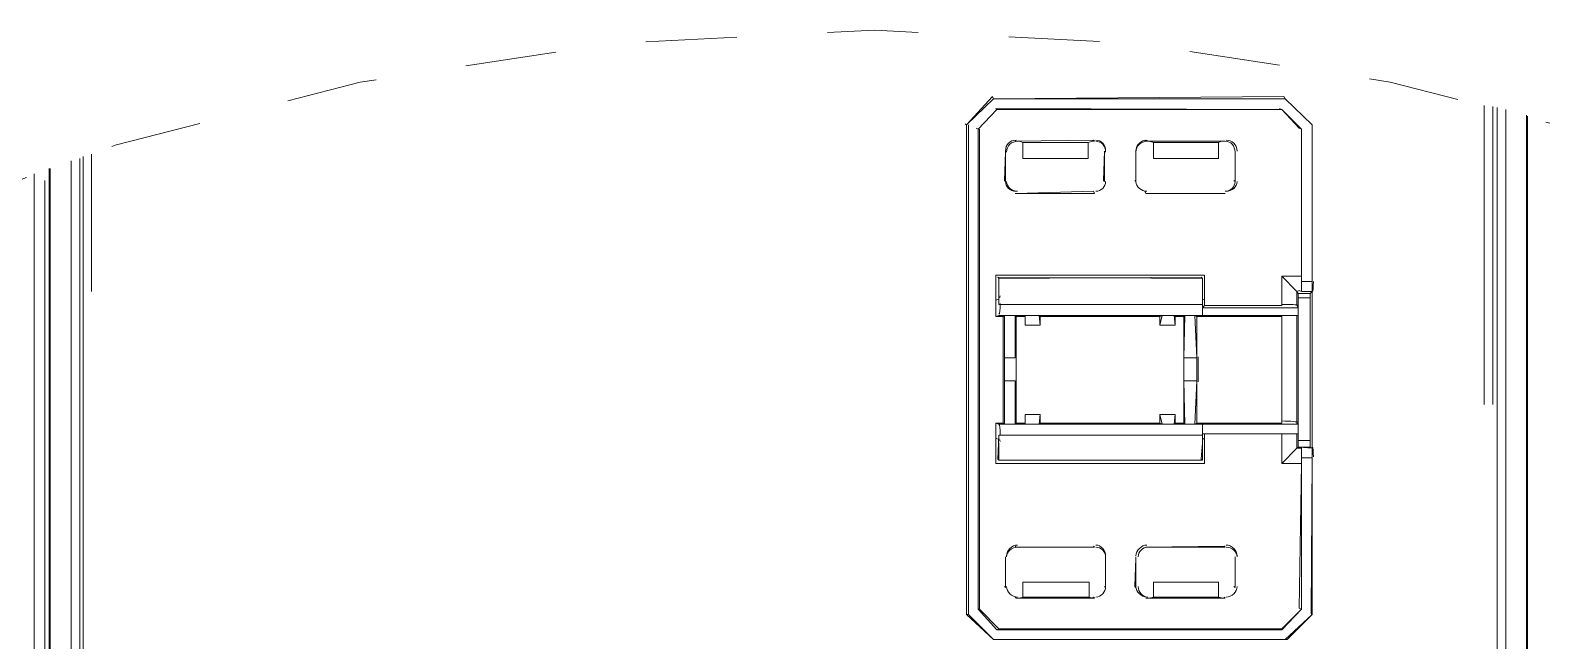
# Model space of a CAD drawing. Header units: metres. Extents: x 2999 to 3164, y 1641 to 1678.
# Drawn here: x 3005.558 to 3007.221, y 1648.356 to 1649.028 of the extents above; entities that cross this region are included whole.
import ezdxf

# ---------------------------------------------------------------- set-up
doc = ezdxf.new("R2010")
doc.units = ezdxf.units.M
doc.linetypes.add('CONTORNO_QUADRO_T', pattern=[0.35, 0.2, -0.15])

msp = doc.modelspace()

# ---------------------------------------------------------------- linework, layer by layer
at = {"color": 7, "linetype": 'Continuous', "lineweight": 13, "true_color": 0x000007}
for points in [[(3006.5879, 1648.9239), (3006.6178, 1648.9526), (3006.6166, 1648.955), (3006.5879, 1648.9239), (3006.5867, 1648.9251)], [(3006.9351, 1648.9407), (3006.9566, 1648.9191), (3006.9542, 1648.9203), (3006.9351, 1648.9407), (3006.9327, 1648.9419)], [(3006.5879, 1648.9239), (3006.5879, 1648.3851), (3006.5902, 1648.3851), (3006.5902, 1648.9239)], [(3006.601, 1648.9191), (3006.5986, 1648.9203), (3006.5986, 1648.9203)], [(3006.601, 1648.3911), (3006.601, 1648.9191), (3006.601, 1648.9191)], [(3006.6022, 1648.9191), (3006.6022, 1648.3911), (3006.6022, 1648.3911)], [(3006.9566, 1648.7575), (3006.9566, 1648.9191), (3006.9566, 1648.7515)], [(3006.9686, 1648.9239), (3006.9674, 1648.9251), (3006.9674, 1648.9251)], [(3006.9686, 1648.7515), (3006.9686, 1648.9239), (3006.9686, 1648.3851), (3006.9674, 1648.3863), (3006.9686, 1648.5575)], [(3006.7219, 1648.9047), (3006.7219, 1648.8868), (3006.6501, 1648.8868), (3006.6501, 1648.9047)], [(3006.8656, 1648.9047), (3006.8656, 1648.8868), (3006.7938, 1648.8868), (3006.7938, 1648.9047)], [(3006.7746, 1648.8952), (3006.7746, 1648.8616), (3006.7746, 1648.8616)], [(3006.7746, 1648.8616), (3006.7746, 1648.894), (3006.7746, 1648.8952)], [(3006.8836, 1648.894), (3006.8836, 1648.8616), (3006.8824, 1648.8628)], [(3006.8836, 1648.8952), (3006.8836, 1648.894), (3006.8836, 1648.894)], [(3006.8836, 1648.8616), (3006.8836, 1648.8952), (3006.8836, 1648.8952)], [(3006.6417, 1648.8485), (3006.7291, 1648.8485), (3006.7279, 1648.8509), (3006.6429, 1648.8485)], [(3006.7746, 1648.8616), (3006.7734, 1648.8628), (3006.7734, 1648.8628)], [(3006.7854, 1648.8485), (3006.7842, 1648.8509), (3006.7842, 1648.8509)], [(3006.6429, 1648.8485), (3006.6417, 1648.8485), (3006.6417, 1648.8485)], [(3006.7854, 1648.8485), (3006.8728, 1648.8485), (3006.8728, 1648.8485)], [(3006.8728, 1648.8485), (3006.8716, 1648.8485), (3006.7854, 1648.8485)], [(3006.6202, 1648.7311), (3006.6202, 1648.7587), (3006.8501, 1648.7587)], [(3006.8477, 1648.7551), (3006.8465, 1648.7563), (3006.6238, 1648.7551)], [(3006.6238, 1648.7551), (3006.6238, 1648.7359), (3006.6238, 1648.7359)], [(3006.8477, 1648.7359), (3006.8477, 1648.7551), (3006.8477, 1648.7551)], [(3006.8501, 1648.7587), (3006.8501, 1648.7311), (3006.8501, 1648.7311)], [(3006.9351, 1648.7251), (3006.9351, 1648.7575), (3006.9518, 1648.7407)], [(3006.9351, 1648.7575), (3006.9566, 1648.7575), (3006.9566, 1648.7575)], [(3006.9566, 1648.7515), (3006.9686, 1648.7515), (3006.9686, 1648.7515)], [(3006.9686, 1648.7407), (3006.9566, 1648.7407), (3006.9542, 1648.7419), (3006.9518, 1648.7407)], [(3006.953, 1648.7383), (3006.9662, 1648.7383), (3006.9662, 1648.7335), (3006.953, 1648.7335), (3006.953, 1648.7383), (3006.9518, 1648.7407), (3006.9518, 1648.7251), (3006.953, 1648.7228), (3006.953, 1648.7144), (3006.9518, 1648.7144), (3006.9518, 1648.5958), (3006.953, 1648.5946), (3006.953, 1648.5839)], [(3006.9518, 1648.5839), (3006.9518, 1648.5683), (3006.953, 1648.5695), (3006.953, 1648.5767), (3006.953, 1648.7335)], [(3006.953, 1648.5767), (3006.9662, 1648.5767), (3006.9662, 1648.7335)], [(3006.9686, 1648.7407), (3006.9662, 1648.7383), (3006.9662, 1648.7383)], [(3006.6238, 1648.7323), (3006.6202, 1648.7311), (3006.6202, 1648.7132), (3006.6238, 1648.7144)], [(3006.8477, 1648.7323), (3006.8501, 1648.7311), (3006.8501, 1648.7251), (3006.8477, 1648.7228)], [(3006.8477, 1648.7228), (3006.8477, 1648.7144), (3006.8477, 1648.7144)], [(3006.8477, 1648.7228), (3006.953, 1648.7228), (3006.953, 1648.7228)], [(3006.9351, 1648.7251), (3006.8501, 1648.7251), (3006.8501, 1648.7251)], [(3006.6298, 1648.7144), (3006.6286, 1648.7132), (3006.6202, 1648.7132)], [(3006.6238, 1648.7144), (3006.6298, 1648.7144), (3006.6417, 1648.7144), (3006.6525, 1648.7144), (3006.6681, 1648.7144), (3006.8034, 1648.7144), (3006.8165, 1648.7144), (3006.8285, 1648.7144), (3006.8393, 1648.7144), (3006.8477, 1648.7144)], [(3006.6286, 1648.7132), (3006.6286, 1648.5958), (3006.6298, 1648.5946), (3006.6298, 1648.6425)], [(3006.6298, 1648.7144), (3006.6298, 1648.6677), (3006.6298, 1648.6677)], [(3006.6417, 1648.7144), (3006.6417, 1648.6677), (3006.6298, 1648.6677)], [(3006.6525, 1648.7144), (3006.6525, 1648.7132), (3006.6429, 1648.7132), (3006.6417, 1648.7144)], [(3006.6429, 1648.5958), (3006.6429, 1648.7132), (3006.6429, 1648.7132)], [(3006.6525, 1648.7144), (3006.6525, 1648.7036), (3006.6693, 1648.7036), (3006.6681, 1648.7144)], [(3006.6525, 1648.7036), (3006.6525, 1648.7132), (3006.6525, 1648.7132)], [(3006.6681, 1648.7144), (3006.6693, 1648.7132), (3006.801, 1648.7132), (3006.8034, 1648.7144)], [(3006.6693, 1648.7132), (3006.6693, 1648.7036), (3006.6693, 1648.7036)], [(3006.8034, 1648.7144), (3006.801, 1648.7036), (3006.8177, 1648.7036)], [(3006.801, 1648.7036), (3006.801, 1648.7132), (3006.801, 1648.7132)], [(3006.8285, 1648.7144), (3006.8273, 1648.7132), (3006.8177, 1648.7132)], [(3006.8285, 1648.7144), (3006.8273, 1648.6677), (3006.8417, 1648.6677), (3006.8393, 1648.7144)], [(3006.8273, 1648.5958), (3006.8273, 1648.7132), (3006.8273, 1648.7132)], [(3006.9351, 1648.7132), (3006.8417, 1648.7132), (3006.8393, 1648.7144)], [(3006.8417, 1648.7132), (3006.8417, 1648.5958), (3006.8417, 1648.5958)], [(3006.8477, 1648.7144), (3006.953, 1648.7144), (3006.953, 1648.7144)], [(3006.9351, 1648.5958), (3006.9351, 1648.7132), (3006.9351, 1648.7132)], [(3006.6298, 1648.6425), (3006.6417, 1648.6425), (3006.6417, 1648.5946)], [(3006.8393, 1648.5946), (3006.8417, 1648.6425), (3006.8273, 1648.6425), (3006.8285, 1648.5946)], [(3006.6525, 1648.5946), (3006.6525, 1648.6054), (3006.6693, 1648.6054), (3006.6681, 1648.5946)], [(3006.6525, 1648.5958), (3006.6525, 1648.6054), (3006.6525, 1648.6054)], [(3006.6693, 1648.6054), (3006.6693, 1648.5958), (3006.6693, 1648.5958)], [(3006.8034, 1648.5946), (3006.801, 1648.6054), (3006.8177, 1648.6054), (3006.8165, 1648.5946)], [(3006.801, 1648.5958), (3006.801, 1648.6054), (3006.801, 1648.6054)], [(3006.8177, 1648.6054), (3006.8177, 1648.5958), (3006.8177, 1648.5958)], [(3006.6202, 1648.5791), (3006.6202, 1648.5958), (3006.6238, 1648.5946)], [(3006.6202, 1648.5958), (3006.6286, 1648.5958), (3006.6286, 1648.5958)], [(3006.6681, 1648.5946), (3006.6525, 1648.5946), (3006.6417, 1648.5946), (3006.6298, 1648.5946), (3006.6238, 1648.5946)], [(3006.6417, 1648.5946), (3006.6429, 1648.5958), (3006.6525, 1648.5958), (3006.6525, 1648.5946)], [(3006.6693, 1648.5958), (3006.6681, 1648.5946), (3006.6681, 1648.5946)], [(3006.6681, 1648.5946), (3006.8034, 1648.5946), (3006.8165, 1648.5946), (3006.8285, 1648.5946), (3006.8393, 1648.5946), (3006.8477, 1648.5946)], [(3006.6693, 1648.5958), (3006.801, 1648.5958), (3006.8034, 1648.5946)], [(3006.8165, 1648.5946), (3006.8177, 1648.5958), (3006.8273, 1648.5958), (3006.8285, 1648.5946)], [(3006.9351, 1648.5958), (3006.8417, 1648.5958), (3006.8393, 1648.5946)], [(3006.8477, 1648.5946), (3006.8477, 1648.5839), (3006.8477, 1648.5839)], [(3006.8477, 1648.5946), (3006.953, 1648.5946), (3006.953, 1648.5946)], [(3006.8477, 1648.5779), (3006.8501, 1648.5791), (3006.8501, 1648.5839)], [(3006.8477, 1648.5839), (3006.953, 1648.5839), (3006.953, 1648.5839)], [(3006.9351, 1648.5515), (3006.9351, 1648.5839), (3006.9351, 1648.5839)], [(3006.6202, 1648.5791), (3006.6238, 1648.5779), (3006.6238, 1648.5779)], [(3006.8501, 1648.5515), (3006.6202, 1648.5515), (3006.6202, 1648.5791)], [(3006.6238, 1648.5743), (3006.6238, 1648.5551), (3006.6226, 1648.5563), (3006.6238, 1648.5827)], [(3006.6238, 1648.5827), (3006.8477, 1648.5827), (3006.8477, 1648.5827)], [(3006.8477, 1648.5827), (3006.8477, 1648.5551), (3006.8465, 1648.5563), (3006.8477, 1648.5743)], [(3006.8501, 1648.5791), (3006.8501, 1648.5515), (3006.8501, 1648.5515)], [(3006.9566, 1648.5515), (3006.9351, 1648.5515), (3006.9518, 1648.5683)], [(3006.9518, 1648.5683), (3006.9566, 1648.5683), (3006.9542, 1648.5695), (3006.9686, 1648.5683)], [(3006.9662, 1648.5767), (3006.9662, 1648.5695), (3006.953, 1648.5695)], [(3006.9662, 1648.5695), (3006.9686, 1648.5683), (3006.9686, 1648.5683)], [(3006.9566, 1648.5575), (3006.9566, 1648.3911), (3006.9542, 1648.3923), (3006.9566, 1648.5515)], [(3006.9686, 1648.5575), (3006.9566, 1648.5575), (3006.9566, 1648.5575)], [(3006.6429, 1648.4593), (3006.6417, 1648.4605), (3006.6417, 1648.4605)], [(3006.6429, 1648.4593), (3006.7291, 1648.4593), (3006.7279, 1648.4605)], [(3006.7291, 1648.4593), (3006.6429, 1648.4593), (3006.6429, 1648.4593)], [(3006.631, 1648.4474), (3006.631, 1648.4486), (3006.631, 1648.4486)], [(3006.631, 1648.4486), (3006.631, 1648.4151), (3006.631, 1648.4474)], [(3006.7411, 1648.4151), (3006.7411, 1648.4486), (3006.7411, 1648.4486)], [(3006.7411, 1648.4486), (3006.7411, 1648.4474), (3006.7411, 1648.4474)], [(3006.7411, 1648.4474), (3006.7411, 1648.4151), (3006.7411, 1648.4151)], [(3006.8836, 1648.4486), (3006.8836, 1648.4474), (3006.8836, 1648.4474)], [(3006.8836, 1648.4474), (3006.8836, 1648.4151), (3006.8836, 1648.4486)], [(3006.6501, 1648.4043), (3006.6501, 1648.421), (3006.7231, 1648.421), (3006.7231, 1648.4043)], [(3006.7938, 1648.4043), (3006.7938, 1648.421), (3006.8656, 1648.421), (3006.8656, 1648.4043)], [(3006.631, 1648.4151), (3006.6298, 1648.4162), (3006.6298, 1648.4162)], [(3006.7291, 1648.4031), (3006.7279, 1648.4043), (3006.7267, 1648.4031), (3006.7231, 1648.4043), (3006.6501, 1648.4043), (3006.6465, 1648.4031), (3006.6429, 1648.4031), (3006.6417, 1648.4043)], [(3006.6429, 1648.4031), (3006.7291, 1648.4031), (3006.7291, 1648.4031)], [(3006.7411, 1648.4151), (3006.7399, 1648.4162), (3006.7399, 1648.4162)], [(3006.7878, 1648.4031), (3006.7854, 1648.4031), (3006.7854, 1648.4031)], [(3006.7854, 1648.4031), (3006.8728, 1648.4031), (3006.8728, 1648.4031)], [(3006.8728, 1648.4031), (3006.8704, 1648.4031), (3006.8656, 1648.4043), (3006.7938, 1648.4043), (3006.789, 1648.4031), (3006.7878, 1648.4031)], [(3006.8728, 1648.4031), (3006.8716, 1648.4043), (3006.8716, 1648.4043)], [(3006.8836, 1648.4151), (3006.8824, 1648.4162), (3006.8824, 1648.4162)], [(3006.5902, 1648.3851), (3006.6178, 1648.3576), (3006.5879, 1648.3851)], [(3006.9387, 1648.3576), (3006.9686, 1648.3851), (3006.941, 1648.3576), (3006.9387, 1648.3576), (3006.6178, 1648.3576), (3006.6166, 1648.3588)], [(3006.9351, 1648.3684), (3006.6214, 1648.3684), (3006.6214, 1648.3684)], [(3006.6238, 1648.3696), (3006.9351, 1648.3696), (3006.9351, 1648.3696)]]:
    msp.add_lwpolyline(points, dxfattribs=at)
for points in [[(3006.6178, 1648.9526), (3006.9387, 1648.9526), (3006.9375, 1648.955)], [(3006.9387, 1648.9526), (3006.9686, 1648.9239)], [(3006.601, 1648.9191), (3006.6214, 1648.9407), (3006.6202, 1648.9419), (3006.9351, 1648.9407), (3006.6214, 1648.9407)], [(3006.7291, 1648.9059), (3006.7279, 1648.9071), (3006.6417, 1648.9059), (3006.6429, 1648.9059), (3006.6465, 1648.9059), (3006.6501, 1648.9047), (3006.7219, 1648.9047), (3006.7267, 1648.9059)], [(3006.8728, 1648.9059), (3006.7854, 1648.9059), (3006.7842, 1648.9071), (3006.789, 1648.9059), (3006.7938, 1648.9047), (3006.8656, 1648.9047), (3006.8692, 1648.9059), (3006.8716, 1648.9059)], [(3006.631, 1648.8616), (3006.6298, 1648.8628), (3006.631, 1648.894), (3006.631, 1648.8952)], [(3006.7399, 1648.8616), (3006.7387, 1648.8628), (3006.7399, 1648.8952), (3006.7399, 1648.894)], [(3006.6238, 1648.7551), (3006.6226, 1648.7563), (3006.8477, 1648.7551), (3006.8477, 1648.7263), (3006.6238, 1648.7263)], [(3006.8177, 1648.7036), (3006.8165, 1648.7144), (3006.8177, 1648.7132)], [(3006.8477, 1648.5551), (3006.6238, 1648.5551)], [(3006.8728, 1648.4593), (3006.8716, 1648.4605), (3006.7854, 1648.4593), (3006.7878, 1648.4593)], [(3006.7746, 1648.4151), (3006.7734, 1648.4162), (3006.7746, 1648.4474), (3006.7746, 1648.4486)], [(3006.6238, 1648.3696), (3006.6022, 1648.3911), (3006.601, 1648.3911), (3006.6214, 1648.3684)], [(3006.9566, 1648.3911), (3006.9351, 1648.3696), (3006.9351, 1648.3684)]]:
    msp.add_lwpolyline(points, close=True, dxfattribs=at)
at = {"color": 7, "linetype": 'Continuous', "lineweight": 20, "true_color": 0x000007}
for points in [[(3007.1578, 1648.6162), (3007.1578, 1648.9454), (3007.1578, 1648.9454)], [(3007.1673, 1648.9442), (3007.1673, 1648.6162), (3007.1673, 1648.6162)], [(3007.1721, 1648.9431), (3007.1721, 1647.7625), (3007.1721, 1647.7625)], [(3007.1817, 1648.9407), (3007.1817, 1647.7625), (3007.1817, 1647.7625)], [(3007.1817, 1648.9395), (3007.1817, 1647.7613), (3007.1817, 1647.7625)], [(3007.2044, 1648.9347), (3007.2044, 1647.6799), (3007.2044, 1647.6799)], [(3007.2056, 1648.9335), (3007.2056, 1647.6787), (3007.2056, 1647.6787)], [(3005.6025, 1648.8844), (3005.6025, 1647.7625), (3005.6025, 1647.7625)], [(3005.6025, 1648.8844), (3005.6025, 1647.7613), (3005.6025, 1647.7613)], [(3005.6121, 1648.8868), (3005.6121, 1647.7625), (3005.6121, 1647.7625)], [(3005.6157, 1648.36), (3005.6157, 1648.8892), (3005.6157, 1648.8892)], [(3005.6252, 1648.8916), (3005.6252, 1648.7407), (3005.6252, 1648.7407)], [(3005.5618, 1648.87), (3005.5618, 1647.6644), (3005.5618, 1647.6644)], [(3005.5618, 1648.87), (3005.5618, 1647.6644), (3005.5618, 1647.6644)], [(3005.5785, 1648.876), (3005.5785, 1647.6787), (3005.5785, 1647.6787)], [(3005.5797, 1648.876), (3005.5797, 1647.6799), (3005.5797, 1647.6799)], [(3005.5618, 1647.7757), (3005.5738, 1647.7757), (3005.5738, 1648.8628)], [(3005.6157, 1647.7805), (3005.6157, 1648.36), (3005.6157, 1648.36)]]:
    msp.add_lwpolyline(points, dxfattribs=at)
at = {"color": 30, "linetype": 'CONTORNO_QUADRO_T', "lineweight": 20, "ltscale": 0.1}
msp.add_open_spline([(3009.3009, 1646.2156), (3009.3009, 1647.7685), (3008.0413, 1649.0281), (3006.4873, 1649.0281), (3006.4873, 1649.0281), (3004.9344, 1649.0281), (3003.6749, 1647.7685), (3003.6749, 1646.2156), (3003.6749, 1646.2156), (3003.6749, 1644.6616), (3004.9344, 1643.402), (3006.4873, 1643.402), (3006.4873, 1643.402), (3008.0413, 1643.402), (3009.3009, 1644.6616), (3009.3009, 1646.2156)], degree=3, knots=[0, 0, 0, 0, 0.0625, 0.0625, 0.0625, 0.062501, 0.125, 0.125, 0.125, 0.125001, 0.1875, 0.1875, 0.1875, 0.187501, 1, 1, 1, 1], dxfattribs=at)
at = {"color": 7, "linetype": 'Continuous', "lineweight": 13, "true_color": 0x000007}
for points in [[(3006.6429, 1648.9071), (3006.6357, 1648.9071), (3006.631, 1648.9023), (3006.631, 1648.8952)], [(3006.6441, 1648.9059), (3006.6381, 1648.9059), (3006.6321, 1648.9011), (3006.6321, 1648.894)], [(3006.7411, 1648.8952), (3006.7411, 1648.9023), (3006.7363, 1648.9071), (3006.7303, 1648.9071)], [(3006.7411, 1648.894), (3006.7411, 1648.9011), (3006.7363, 1648.9059), (3006.7303, 1648.9059)], [(3006.7866, 1648.9071), (3006.7806, 1648.9071), (3006.7746, 1648.9023), (3006.7746, 1648.8952)], [(3006.7866, 1648.9059), (3006.7806, 1648.9059), (3006.7746, 1648.9011), (3006.7746, 1648.894)], [(3006.8836, 1648.894), (3006.8836, 1648.9011), (3006.8788, 1648.9059), (3006.8728, 1648.9059)], [(3006.886, 1648.8952), (3006.886, 1648.9023), (3006.88, 1648.9071), (3006.874, 1648.9071)], [(3006.631, 1648.8616), (3006.631, 1648.8557), (3006.6357, 1648.8509), (3006.6429, 1648.8509)], [(3006.6321, 1648.8616), (3006.6321, 1648.8557), (3006.6381, 1648.8509), (3006.6441, 1648.8509)], [(3006.7303, 1648.8509), (3006.7363, 1648.8509), (3006.7411, 1648.8557), (3006.7411, 1648.8616)], [(3006.7303, 1648.8509), (3006.7363, 1648.8509), (3006.7411, 1648.8557), (3006.7411, 1648.8616)], [(3006.7746, 1648.8616), (3006.7746, 1648.8557), (3006.7806, 1648.8509), (3006.7866, 1648.8509)], [(3006.7746, 1648.8616), (3006.7746, 1648.8557), (3006.7806, 1648.8509), (3006.7866, 1648.8509)], [(3006.8728, 1648.8509), (3006.8788, 1648.8509), (3006.8836, 1648.8557), (3006.8836, 1648.8616)], [(3006.874, 1648.8509), (3006.88, 1648.8509), (3006.886, 1648.8557), (3006.886, 1648.8616)], [(3006.9566, 1648.7575), (3006.9566, 1648.7479), (3006.9566, 1648.7407), (3006.9566, 1648.7407)], [(3006.9566, 1648.7515), (3006.9566, 1648.7455), (3006.9566, 1648.7407), (3006.9566, 1648.7407)], [(3006.9686, 1648.7407), (3006.9698, 1648.7407), (3006.9698, 1648.7455), (3006.9698, 1648.7515)], [(3006.6238, 1648.7335), (3006.625, 1648.7335), (3006.625, 1648.7347), (3006.625, 1648.7359)], [(3006.8477, 1648.7359), (3006.8477, 1648.7347), (3006.8477, 1648.7335), (3006.8477, 1648.7335)], [(3006.6238, 1648.7156), (3006.625, 1648.7156), (3006.625, 1648.7204), (3006.625, 1648.7275)], [(3006.8477, 1648.7275), (3006.8477, 1648.7204), (3006.8477, 1648.7156), (3006.8477, 1648.7156)], [(3006.953, 1648.7251), (3006.953, 1648.7263), (3006.9446, 1648.7263), (3006.9351, 1648.7263)], [(3006.9351, 1648.7144), (3006.9446, 1648.7144), (3006.953, 1648.7144), (3006.953, 1648.7144)], [(3006.625, 1648.5827), (3006.625, 1648.5899), (3006.625, 1648.5946), (3006.6238, 1648.5946)], [(3006.8477, 1648.5946), (3006.8477, 1648.5946), (3006.8477, 1648.5899), (3006.8477, 1648.5827)], [(3006.953, 1648.597), (3006.953, 1648.597), (3006.9446, 1648.5982), (3006.9351, 1648.5982)], [(3006.625, 1648.5755), (3006.625, 1648.5767), (3006.625, 1648.5779), (3006.6238, 1648.5779)], [(3006.8477, 1648.5779), (3006.8477, 1648.5779), (3006.8477, 1648.5767), (3006.8477, 1648.5755)], [(3006.9566, 1648.5695), (3006.9566, 1648.5695), (3006.9566, 1648.5647), (3006.9566, 1648.5587)], [(3006.9566, 1648.5695), (3006.9566, 1648.5695), (3006.9566, 1648.5623), (3006.9566, 1648.5527)], [(3006.9698, 1648.5587), (3006.9698, 1648.5647), (3006.9698, 1648.5695), (3006.9686, 1648.5695)], [(3006.6441, 1648.4617), (3006.6381, 1648.4617), (3006.6321, 1648.4558), (3006.6321, 1648.4498)], [(3006.6441, 1648.4593), (3006.6381, 1648.4593), (3006.6321, 1648.4546), (3006.6321, 1648.4486)], [(3006.7411, 1648.4498), (3006.7411, 1648.4558), (3006.7363, 1648.4617), (3006.7303, 1648.4617)], [(3006.7411, 1648.4486), (3006.7411, 1648.4546), (3006.7363, 1648.4593), (3006.7303, 1648.4593)], [(3006.7866, 1648.4617), (3006.7806, 1648.4617), (3006.7746, 1648.4558), (3006.7746, 1648.4498)], [(3006.7878, 1648.4593), (3006.7818, 1648.4593), (3006.777, 1648.4546), (3006.777, 1648.4486)], [(3006.886, 1648.4498), (3006.886, 1648.4558), (3006.88, 1648.4617), (3006.874, 1648.4617)], [(3006.886, 1648.4486), (3006.886, 1648.4546), (3006.88, 1648.4593), (3006.874, 1648.4593)], [(3006.6321, 1648.4162), (3006.6321, 1648.4103), (3006.6381, 1648.4043), (3006.6441, 1648.4043)], [(3006.6321, 1648.4162), (3006.6321, 1648.4103), (3006.6381, 1648.4043), (3006.6441, 1648.4043)], [(3006.7303, 1648.4043), (3006.7363, 1648.4043), (3006.7411, 1648.4103), (3006.7411, 1648.4162)], [(3006.7303, 1648.4043), (3006.7363, 1648.4043), (3006.7411, 1648.4103), (3006.7411, 1648.4162)], [(3006.7746, 1648.4162), (3006.7746, 1648.4103), (3006.7806, 1648.4043), (3006.7866, 1648.4043)], [(3006.777, 1648.4162), (3006.777, 1648.4103), (3006.7818, 1648.4043), (3006.7878, 1648.4043)], [(3006.874, 1648.4043), (3006.88, 1648.4043), (3006.886, 1648.4103), (3006.886, 1648.4162)], [(3006.874, 1648.4043), (3006.88, 1648.4043), (3006.886, 1648.4103), (3006.886, 1648.4162)]]:
    msp.add_open_spline(points, degree=3, dxfattribs=at)
for points in [[(3006.6298, 1648.6689), (3006.6298, 1648.6653), (3006.6298, 1648.6605), (3006.6298, 1648.6557), (3006.6298, 1648.6557), (3006.6298, 1648.6497), (3006.6298, 1648.6449), (3006.6298, 1648.6413)], [(3006.6429, 1648.6413), (3006.6429, 1648.6449), (3006.6429, 1648.6497), (3006.6429, 1648.6557), (3006.6429, 1648.6557), (3006.6429, 1648.6605), (3006.6429, 1648.6653), (3006.6429, 1648.6689)], [(3006.8273, 1648.6689), (3006.8273, 1648.6653), (3006.8273, 1648.6605), (3006.8273, 1648.6557), (3006.8273, 1648.6557), (3006.8273, 1648.6497), (3006.8273, 1648.6449), (3006.8273, 1648.6413)], [(3006.8429, 1648.6413), (3006.8429, 1648.6449), (3006.8429, 1648.6497), (3006.8429, 1648.6557), (3006.8429, 1648.6557), (3006.8429, 1648.6605), (3006.8429, 1648.6653), (3006.8429, 1648.6689)]]:
    msp.add_open_spline(points, degree=3, knots=[0, 0, 0, 0, 0.125, 0.125, 0.125, 0.125001, 1, 1, 1, 1], dxfattribs=at)

doc.saveas('drawing.dxf')
